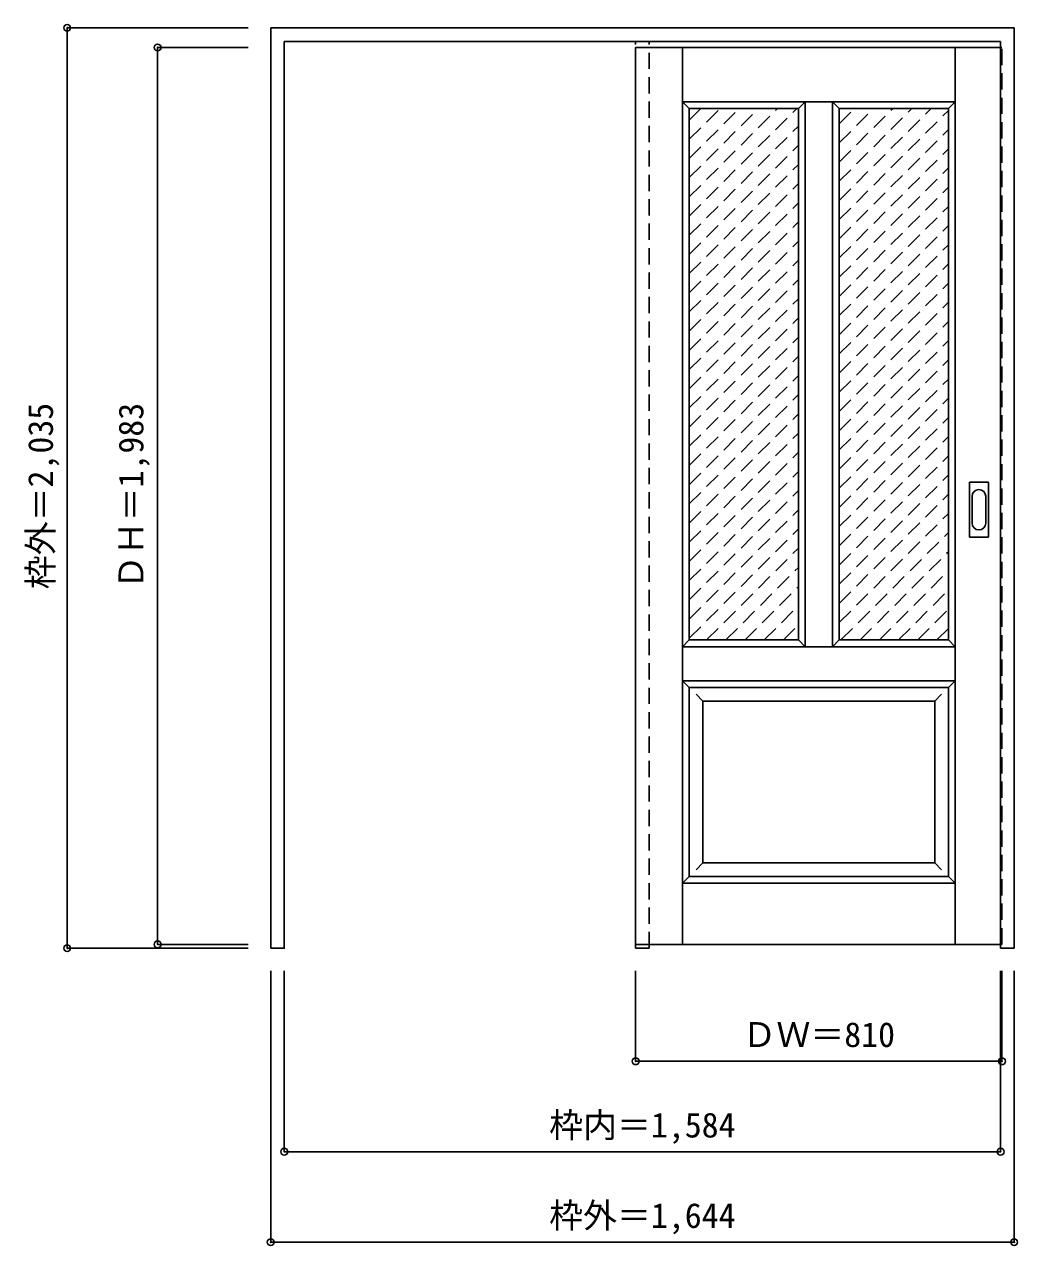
# Model space of a CAD drawing. Units: millimetres, scale not verified. Extents: x -1621 to 575, y -1577 to 1123.
import ezdxf
from ezdxf.enums import TextEntityAlignment as Align

# ---------------------------------------------------------------- set-up
doc = ezdxf.new("R2010")
doc.units = ezdxf.units.MM
doc.header["$LTSCALE"] = 30
doc.header["$PDMODE"] = 32
doc.header["$PDSIZE"] = 15
doc.linetypes.add('DASHED1', pattern=[1.8, 1.2, -0.6])
doc.layers.add('0-0', color=4, linetype='DASHED1')
doc.layers.add('0-1_寸法', color=7, linetype='Continuous')
doc.styles.add('ＭＳ ゴシック', font='')
doc.styles.get('ＭＳ ゴシック').set_extended_font_data('MS Gothic')

msp = doc.modelspace()

# ---------------------------------------------------------------- linework, layer by layer
at = {"layer": '0-0', "color": 3, "linetype": 'Continuous'}
for p, q in [((-1076.48, -919.8), (-1076.48, 1115.2)), ((-1076.48, 1115.2), (567.52, 1115.2)), ((567.52, -919.8), (567.52, 1115.2)), ((-1046.48, 1085.2), (537.52, 1085.2)), ((537.52, -919.8), (537.52, 1085.2)), ((-269.48, 1071.7), (-269.48, -911.3)), ((537.52, 1071.7), (-269.48, 1071.7)), ((-150.98, -238.3), (-150.98, 936.7)), ((-150.98, 936.7), (90.52, 936.7)), ((90.52, -238.3), (90.52, 936.7)), ((180.52, 936.7), (422.02, 936.7)), ((180.52, -238.3), (180.52, 936.7)), ((422.02, -238.3), (422.02, 936.7)), ((468.52, -9.8), (468.52, 109.2)), ((470.02, 110.7), (509.02, 110.7)), ((510.52, -9.8), (510.52, 109.2)), ((509.02, -11.3), (470.02, -11.3)), ((-150.98, -238.3), (90.52, -238.3)), ((180.52, -238.3), (422.02, -238.3)), ((-150.98, -343.3), (422.02, -343.3)), ((-150.98, -761.3), (-150.98, -343.3)), ((422.02, -761.3), (422.02, -343.3)), ((-150.98, -761.3), (422.02, -761.3)), ((537.52, -911.3), (-269.48, -911.3)), ((537.52, -919.8), (567.52, -919.8))]:
    msp.add_line(p, q, dxfattribs=at)
at = {"layer": '0-0'}
for p, q in [((-269.48, -919.8), (-269.48, 1085.2)), ((-239.48, -919.8), (-239.48, 1085.2)), ((-269.48, 1071.7), (-269.48, 1067.7)), ((537.52, 1071.7), (540.52, 1071.7)), ((-150.98, 699.03), (86.7, 936.7)), ((-150.98, 741.45), (44.27, 936.7)), ((-150.98, 783.88), (1.84, 936.7)), ((-150.98, 826.31), (-40.58, 936.7)), ((-150.98, 868.73), (-83.01, 936.7)), ((-150.98, 911.16), (-125.44, 936.7)), ((180.52, 733.54), (383.68, 936.7)), ((180.52, 775.97), (341.25, 936.7)), ((180.52, 818.4), (298.83, 936.7)), ((180.52, 860.82), (256.4, 936.7)), ((180.52, 903.25), (213.98, 936.7)), ((180.52, 691.12), (422.02, 932.62)), ((-150.98, 656.6), (90.52, 898.1)), ((180.52, 648.69), (422.02, 890.19)), ((-150.98, 614.18), (90.52, 855.68)), ((180.52, 606.26), (422.02, 847.76)), ((-150.98, 571.75), (90.52, 813.25)), ((180.52, 563.84), (422.02, 805.34)), ((-150.98, 529.32), (90.52, 770.82)), ((180.52, 521.41), (422.02, 762.91)), ((-150.98, 486.9), (90.52, 728.4)), ((180.52, 478.98), (422.02, 720.48)), ((-150.98, 444.47), (90.52, 685.97)), ((180.52, 436.56), (422.02, 678.06)), ((-150.98, 402.04), (90.52, 643.54)), ((180.52, 394.13), (422.02, 635.63)), ((-150.98, 359.62), (90.52, 601.12)), ((180.52, 351.71), (422.02, 593.21)), ((-150.98, 317.19), (90.52, 558.69)), ((180.52, 309.28), (422.02, 550.78)), ((-150.98, 274.76), (90.52, 516.26)), ((180.52, 266.85), (422.02, 508.35)), ((-150.98, 232.34), (90.52, 473.84)), ((180.52, 224.43), (422.02, 465.93)), ((-150.98, 189.91), (90.52, 431.41)), ((180.52, 182), (422.02, 423.5)), ((-150.98, 147.48), (90.52, 388.98)), ((180.52, 139.57), (422.02, 381.07)), ((-150.98, 105.06), (90.52, 346.56)), ((180.52, 97.15), (422.02, 338.65)), ((-150.98, 62.63), (90.52, 304.13)), ((180.52, 54.72), (422.02, 296.22)), ((-150.98, 20.21), (90.52, 261.71)), ((180.52, 12.29), (422.02, 253.79)), ((-150.98, -22.22), (90.52, 219.28)), ((180.52, -30.13), (422.02, 211.37)), ((-150.98, -64.65), (90.52, 176.85)), ((180.52, -72.56), (422.02, 168.94)), ((-150.98, -107.07), (90.52, 134.43)), ((180.52, -114.98), (422.02, 126.52)), ((-150.98, -149.5), (90.52, 92)), ((180.52, -157.41), (422.02, 84.09)), ((-150.98, -191.93), (90.52, 49.57)), ((180.52, -199.84), (422.02, 41.66)), ((-150.98, -234.35), (90.52, 7.15)), ((184.49, -238.3), (422.02, -0.76)), ((-112.5, -238.3), (90.52, -35.28)), ((226.91, -238.3), (422.02, -43.19)), ((-70.07, -238.3), (90.52, -77.71)), ((269.34, -238.3), (422.02, -85.62)), ((-27.64, -238.3), (90.52, -120.13)), ((311.77, -238.3), (422.02, -128.04)), ((14.78, -238.3), (90.52, -162.56)), ((354.19, -238.3), (422.02, -170.47)), ((57.21, -238.3), (90.52, -204.98)), ((396.62, -238.3), (422.02, -212.9)), ((-269.48, -919.8), (-239.48, -919.8))]:
    msp.add_line(p, q, dxfattribs=at)
at = {"layer": '0-0', "color": 7, "linetype": 'Continuous'}
for p, q in [((-165.98, -911.3), (-165.98, 1071.7)), ((437.02, -911.3), (437.02, 1071.7)), ((-165.98, 951.7), (-150.98, 936.7)), ((-165.98, 951.7), (437.02, 951.7)), ((105.52, 951.7), (90.52, 936.7)), ((105.52, -253.3), (105.52, 951.7)), ((165.52, 951.7), (180.52, 936.7)), ((165.52, -253.3), (165.52, 951.7)), ((437.02, 951.7), (422.02, 936.7)), ((474.52, 20.1), (474.52, 79.3)), ((504.52, 79.3), (504.52, 20.1)), ((-150.98, -238.3), (-165.98, -253.3)), ((90.52, -238.3), (105.52, -253.3)), ((165.52, -253.3), (180.52, -238.3)), ((422.02, -238.3), (437.02, -253.3)), ((-165.98, -253.3), (437.02, -253.3)), ((-165.98, -328.3), (-150.98, -343.3)), ((-165.98, -328.3), (437.02, -328.3)), ((437.02, -328.3), (422.02, -343.3)), ((-135.98, -358.3), (-120.98, -373.3)), ((-120.98, -731.3), (-120.98, -373.3)), ((-120.98, -373.3), (392.02, -373.3)), ((407.02, -358.3), (392.02, -373.3)), ((392.02, -731.3), (392.02, -373.3)), ((-120.98, -731.3), (-135.98, -746.3)), ((-120.98, -731.3), (392.02, -731.3)), ((392.02, -731.3), (407.02, -746.3)), ((-150.98, -761.3), (-165.98, -776.3)), ((-165.98, -776.3), (437.02, -776.3)), ((422.02, -761.3), (437.02, -776.3))]:
    msp.add_line(p, q, dxfattribs=at)
at = {"layer": '0-0', "color": 3, "linetype": 'Continuous'}
msp.add_lwpolyline([(-1076.48, -919.8), (-1046.48, -919.8), (-1046.48, 1085.2)], dxfattribs=at)
at = {"layer": '0-0'}
msp.add_lwpolyline([(537.52, -911.3), (540.52, -911.3), (540.52, 1071.7)], dxfattribs=at)
at = {"layer": '0-0', "color": 3, "linetype": 'Continuous'}
for centre, start, end in [((470.02, 109.2), 90, 180), ((509.02, 109.2), 0, 90), ((470.02, -9.8), 180, 270), ((509.02, -9.8), 270, 0)]:
    msp.add_arc(centre, 1.5, start, end, dxfattribs=at)
at = {"layer": '0-0', "color": 7, "linetype": 'Continuous'}
for centre, start, end in [((489.52, 79.3), 0, 180), ((489.52, 20.1), 180, 0)]:
    msp.add_arc(centre, 15, start, end, dxfattribs=at)
at = {"layer": '0-1_寸法', "color": 4}
for p, q in [((-1526.48, 1115.2), (-1526.48, -919.8)), ((-1526.48, 1115.2), (-1126.48, 1115.2)), ((-1326.48, 1071.7), (-1326.48, -911.3)), ((-1326.48, 1071.7), (-1126.48, 1071.7)), ((-1326.48, -911.3), (-1126.48, -911.3)), ((-1526.48, -919.8), (-1126.48, -919.8)), ((-269.48, -1169.8), (-269.48, -969.8)), ((537.52, -1369.8), (537.52, -969.8)), ((540.52, -1169.8), (540.52, -969.8)), ((567.52, -1569.8), (567.52, -969.8)), ((540.52, -1169.8), (-269.48, -1169.8))]:
    msp.add_line(p, q, dxfattribs=at)
for points in [[(567.52, -1569.8), (-1076.48, -1569.8), (-1076.48, -969.8)], [(537.52, -1369.8), (-1046.48, -1369.8), (-1046.48, -969.8)]]:
    msp.add_lwpolyline(points, dxfattribs=at)
at = {"layer": '0-1_寸法'}
for p in [(-1526.48, 1115.2), (-1326.48, 1071.7), (-1526.48, -919.8), (-1326.48, -911.3), (-269.48, -1169.8), (540.52, -1169.8), (-1046.48, -1369.8), (537.52, -1369.8), (-1076.48, -1569.8), (567.52, -1569.8)]:
    msp.add_point(p, dxfattribs=at)

# ---------------------------------------------------------------- texts
at = {"layer": '0-1_寸法', "style": 'ＭＳ ゴシック'}
for s, p in [('枠外＝2,035', (-1541.48, -126.05)), ('ＤＨ＝1,983', (-1341.48, -126.05))]:
    msp.add_text(s, height=54.99, rotation=90, dxfattribs=at).set_placement(p, align=Align.BOTTOM_LEFT)
for s, p in [('ＤＷ＝810', (-33.23, -1154.8)), ('枠内＝1,584', (-460.73, -1354.8)), ('枠外＝1,644', (-460.73, -1554.8))]:
    msp.add_text(s, height=54.99, dxfattribs=at).set_placement(p, align=Align.BOTTOM_LEFT)

doc.saveas('drawing.dxf')
